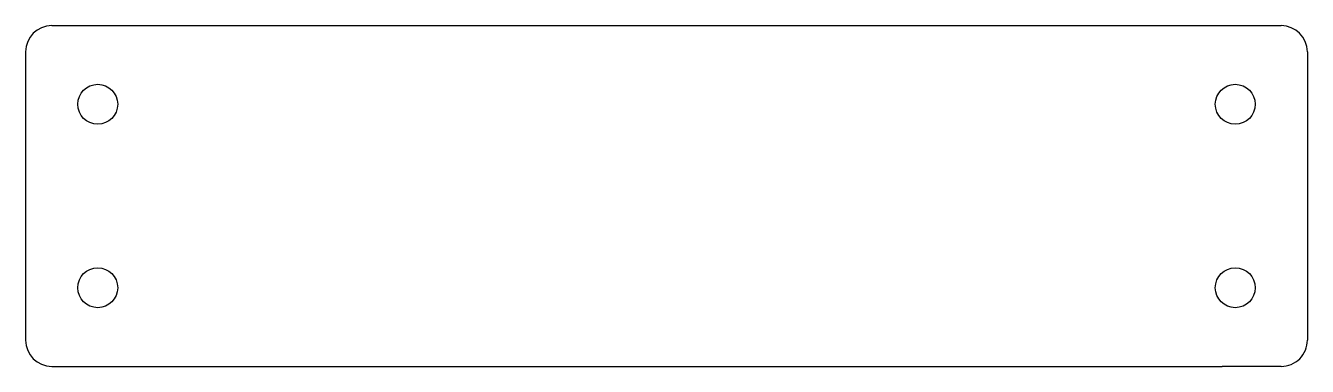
# Model space of a CAD drawing. Extents: x 1.49 to 5.33, y -5.59 to -4.57.
import ezdxf

# ---------------------------------------------------------------- set-up
doc = ezdxf.new("R2010")
doc.units = 0
doc.header["$MEASUREMENT"] = 0
doc.layers.add('BLACK', color=7, linetype='CONTINUOUS')

msp = doc.modelspace()

# ---------------------------------------------------------------- linework, layer by layer
at = {"layer": 'BLACK', "linetype": 'CONTINUOUS'}
for p, q in [((1.56457, -4.57126), (5.25551, -4.57126)), ((1.48583, -4.65), (1.48583, -5.51614)), ((5.33425, -4.65), (5.33425, -5.51614)), ((1.56457, -5.59488), (2.01142, -5.59488)), ((2.01142, -5.59488), (5.07874, -5.59488)), ((5.25551, -5.59488), (5.07874, -5.59488))]:
    msp.add_line(p, q, dxfattribs=at)
at = {"layer": 'BLACK'}
for centre in [(1.70236, -4.80748), (5.11772, -4.80748), (1.70236, -5.35866), (5.11772, -5.35866)]:
    msp.add_circle(centre, 0.06, dxfattribs=at)
for centre, start, end in [((1.56457, -4.65), -270, -180), ((5.25551, -4.65), 0.28722, 90), ((1.56457, -5.51614), -180, -90), ((5.25551, -5.51614), -90, 0.00003)]:
    msp.add_arc(centre, 0.07874, start, end, dxfattribs=at)

doc.saveas('drawing.dxf')
